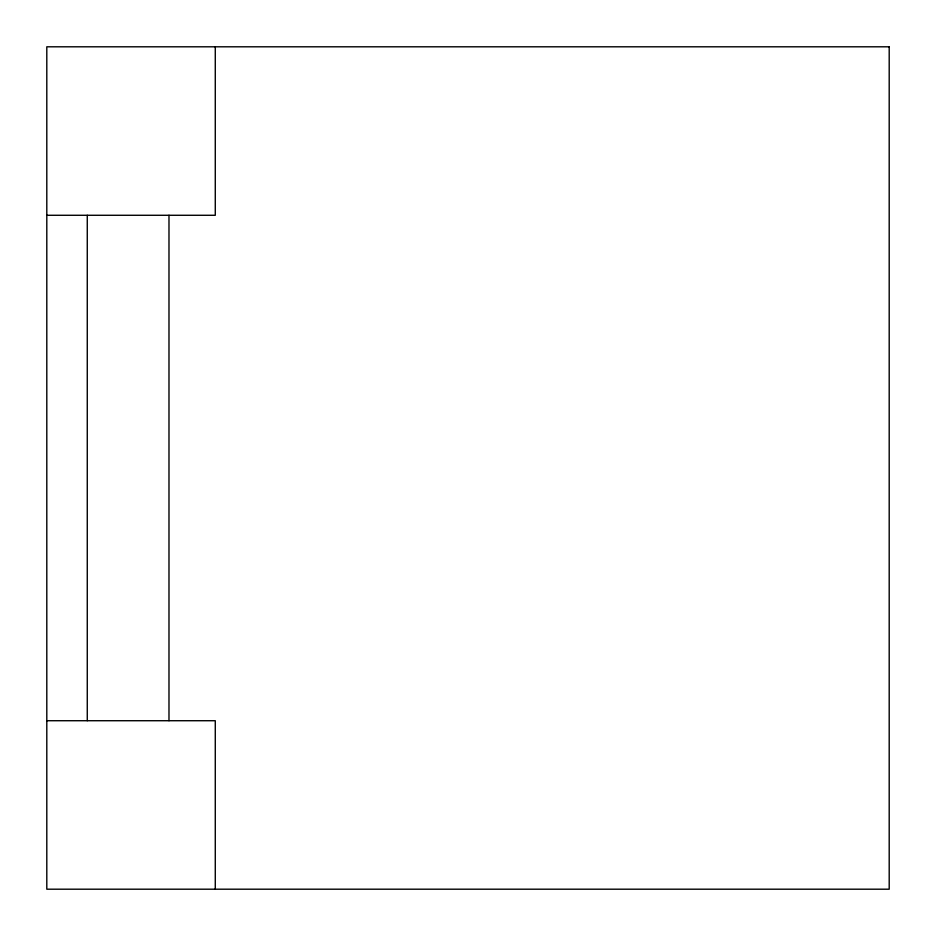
<?xml version="1.0" encoding="UTF-8"?>
<svg xmlns="http://www.w3.org/2000/svg" width="936" height="936" viewBox="0 0 936 936"><rect width="100%" height="100%" fill="white"/><g stroke="black" fill="none" stroke-linecap="round" stroke-linejoin="round"><path stroke-width="1.4" d="M46.8 215.28L215.28 215.28L215.28 46.8M46.8 720.72L215.28 720.72L215.28 889.2M168.983 215.28L168.983 720.72M87.27 215.28L87.27 720.72M889.2 46.8L46.8 46.8L46.8 889.2L889.2 889.2L889.2 46.8"/></g></svg>
